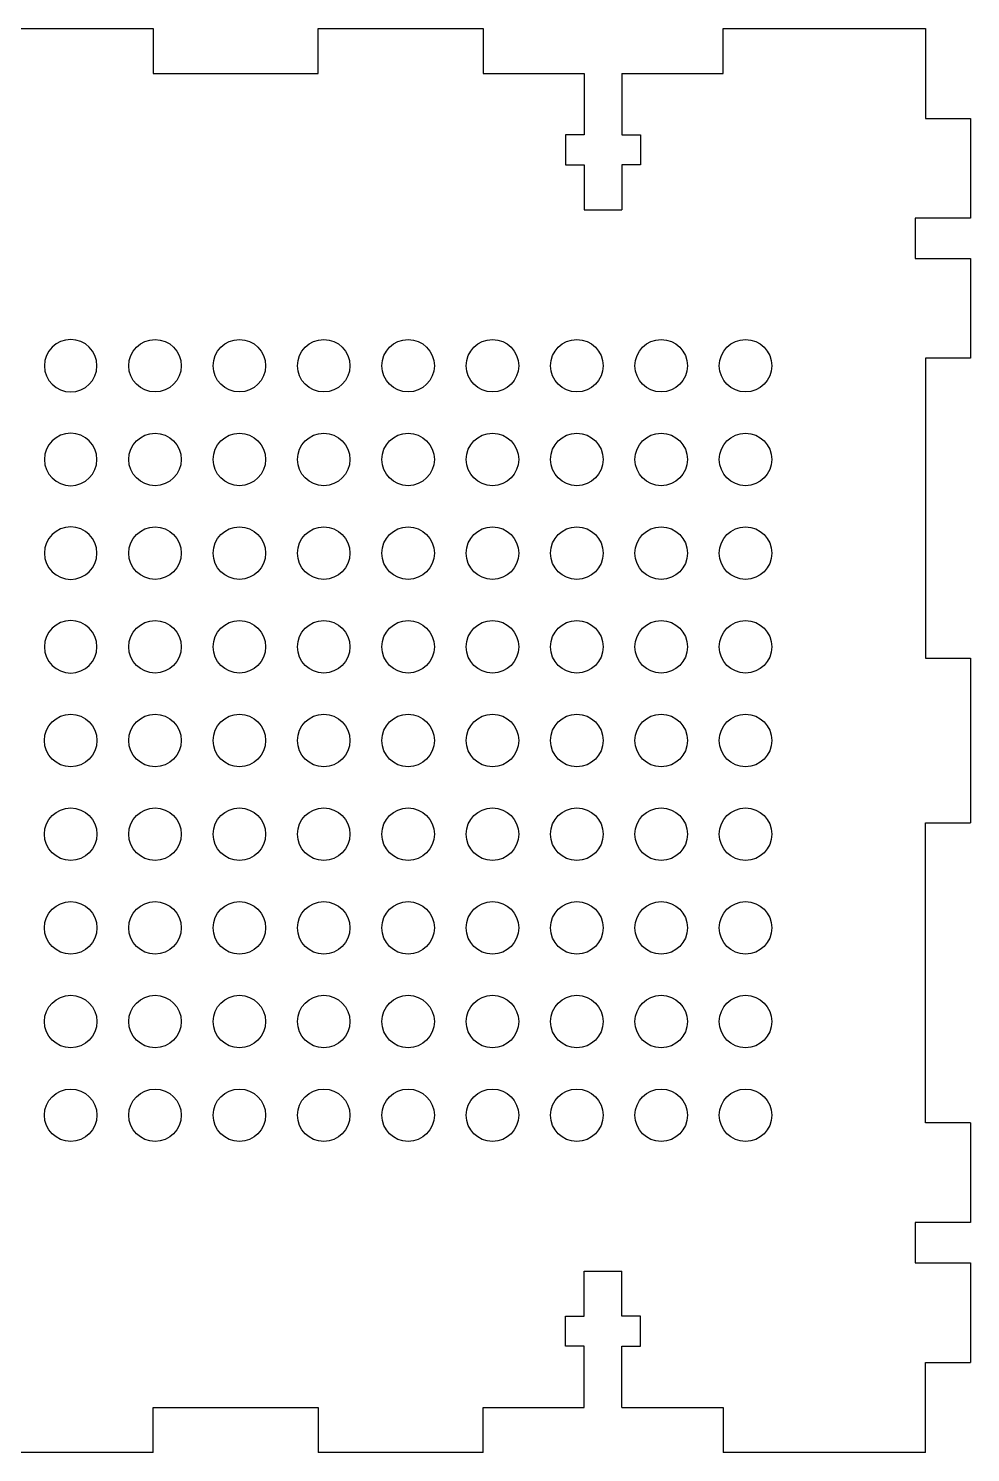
# Model space of a CAD drawing. Extents: x 10 to 830, y 11 to 572.
# Drawn here: x 67.2 to 130, y 476.5 to 571.5 of the extents above; entities that cross this region are included whole.
import ezdxf

# ---------------------------------------------------------------- set-up
doc = ezdxf.new("R2010")
doc.units = 0
doc.layers.add('LAYER_1', color=7, linetype='CONTINUOUS')

# ---------------------------------------------------------------- blocks, each defined once
blk = doc.blocks.new('BLOCK_4')
at = {"layer": 'LAYER_1', "color": 7}
for points in [[(64.5, 571.5), (75.5, 571.5)], [(75.5, 571.5), (75.5, 568.5)], [(86.5, 568.5), (86.5, 571.5)], [(86.5, 571.5), (97.5, 571.5)], [(97.5, 571.5), (97.5, 568.5)], [(113.5, 568.5), (113.5, 571.5)], [(113.5, 571.5), (127, 571.5)], [(127, 571.5), (127, 565.5)], [(75.5, 568.5), (86.5, 568.5)], [(97.5, 568.5), (104.25, 568.5)], [(104.25, 568.5), (104.25, 564.4)], [(106.75, 568.5), (106.75, 564.4)], [(106.75, 568.5), (113.5, 568.5)], [(127, 565.5), (130, 565.5)], [(130, 565.5), (130, 558.85)], [(104.25, 564.4), (103, 564.4)], [(103, 564.4), (103, 562.4)], [(106.75, 564.4), (108, 564.4)], [(108, 564.4), (108, 562.4)], [(103, 562.4), (104.25, 562.4)], [(104.25, 562.4), (104.25, 559.4)], [(106.75, 562.4), (106.75, 559.4)], [(108, 562.4), (106.75, 562.4)], [(104.25, 559.4), (106.75, 559.4)], [(126.3, 558.85), (126.3, 556.15)], [(130, 558.85), (126.3, 558.85)], [(126.3, 556.15), (130, 556.15)], [(130, 556.15), (130, 549.5)], [(127, 549.5), (127, 529.5)], [(130, 549.5), (127, 549.5)], [(127, 529.5), (130, 529.5)], [(130, 529.5), (130, 518.5)], [(127, 498.5), (127, 518.5)], [(127, 518.5), (130, 518.5)], [(130, 498.5), (127, 498.5)], [(130, 498.5), (130, 491.85)], [(126.3, 491.85), (126.3, 489.15)], [(130, 491.85), (126.3, 491.85)], [(104.25, 485.6), (104.25, 488.6)], [(104.25, 488.6), (106.75, 488.6)], [(106.75, 485.6), (106.75, 488.6)], [(126.3, 489.15), (130, 489.15)], [(130, 489.15), (130, 482.5)], [(103, 483.6), (103, 485.6)], [(103, 485.6), (104.25, 485.6)], [(108, 485.6), (106.75, 485.6)], [(108, 483.6), (108, 485.6)], [(104.25, 483.6), (103, 483.6)], [(104.25, 479.5), (104.25, 483.6)], [(106.75, 483.6), (108, 483.6)], [(106.75, 479.5), (106.75, 483.6)], [(127, 476.5), (127, 482.5)], [(127, 482.5), (130, 482.5)], [(75.5, 476.5), (75.5, 479.5)], [(75.5, 479.5), (86.5, 479.5)], [(86.5, 479.5), (86.5, 476.5)], [(97.5, 476.5), (97.5, 479.5)], [(97.5, 479.5), (104.25, 479.5)], [(106.75, 479.5), (113.5, 479.5)], [(113.5, 479.5), (113.5, 476.5)], [(75.5, 476.5), (64.5, 476.5)], [(97.5, 476.5), (86.5, 476.5)], [(127, 476.5), (113.5, 476.5)]]:
    blk.add_lwpolyline(points, dxfattribs=at)
for points, knots in [([(71.75, 549), (71.75, 549.967), (70.967, 550.75), (70, 550.75), (69.034, 550.75), (68.25, 549.967), (68.25, 549)], [0, 0, 0, 0, 1, 1, 1, 2, 2, 2, 2]), ([(75.625, 550.75), (74.659, 550.75), (73.875, 549.967), (73.875, 549), (73.875, 548.034), (74.659, 547.25), (75.625, 547.25), (76.592, 547.25), (77.375, 548.034), (77.375, 549), (77.375, 549.967), (76.592, 550.75), (75.625, 550.75)], [0, 0, 0, 0, 1, 1, 1, 2, 2, 2, 3, 3, 3, 4, 4, 4, 4]), ([(81.25, 550.75), (80.284, 550.75), (79.5, 549.967), (79.5, 549), (79.5, 548.034), (80.284, 547.25), (81.25, 547.25), (82.217, 547.25), (83, 548.034), (83, 549), (83, 549.967), (82.217, 550.75), (81.25, 550.75)], [0, 0, 0, 0, 1, 1, 1, 2, 2, 2, 3, 3, 3, 4, 4, 4, 4]), ([(86.875, 550.75), (85.909, 550.75), (85.125, 549.967), (85.125, 549), (85.125, 548.034), (85.909, 547.25), (86.875, 547.25), (87.841, 547.25), (88.625, 548.034), (88.625, 549), (88.625, 549.967), (87.841, 550.75), (86.875, 550.75)], [0, 0, 0, 0, 1, 1, 1, 2, 2, 2, 3, 3, 3, 4, 4, 4, 4]), ([(92.5, 550.75), (91.534, 550.75), (90.75, 549.967), (90.75, 549), (90.75, 548.034), (91.534, 547.25), (92.5, 547.25), (93.466, 547.25), (94.25, 548.034), (94.25, 549), (94.25, 549.967), (93.466, 550.75), (92.5, 550.75)], [0, 0, 0, 0, 1, 1, 1, 2, 2, 2, 3, 3, 3, 4, 4, 4, 4]), ([(98.125, 550.75), (97.159, 550.75), (96.375, 549.967), (96.375, 549), (96.375, 548.034), (97.159, 547.25), (98.125, 547.25), (99.092, 547.25), (99.875, 548.034), (99.875, 549), (99.875, 549.967), (99.092, 550.75), (98.125, 550.75)], [0, 0, 0, 0, 1, 1, 1, 2, 2, 2, 3, 3, 3, 4, 4, 4, 4]), ([(103.75, 550.75), (102.784, 550.75), (102, 549.967), (102, 549), (102, 548.034), (102.784, 547.25), (103.75, 547.25), (104.717, 547.25), (105.5, 548.034), (105.5, 549), (105.5, 549.967), (104.717, 550.75), (103.75, 550.75)], [0, 0, 0, 0, 1, 1, 1, 2, 2, 2, 3, 3, 3, 4, 4, 4, 4]), ([(109.375, 550.75), (108.409, 550.75), (107.625, 549.967), (107.625, 549), (107.625, 548.034), (108.409, 547.25), (109.375, 547.25), (110.342, 547.25), (111.125, 548.034), (111.125, 549), (111.125, 549.967), (110.342, 550.75), (109.375, 550.75)], [0, 0, 0, 0, 1, 1, 1, 2, 2, 2, 3, 3, 3, 4, 4, 4, 4]), ([(115, 550.75), (114.034, 550.75), (113.25, 549.967), (113.25, 549), (113.25, 548.034), (114.034, 547.25), (115, 547.25), (115.967, 547.25), (116.75, 548.034), (116.75, 549), (116.75, 549.967), (115.967, 550.75), (115, 550.75)], [0, 0, 0, 0, 1, 1, 1, 2, 2, 2, 3, 3, 3, 4, 4, 4, 4]), ([(68.25, 549), (68.25, 548.034), (69.034, 547.25), (70, 547.25), (70.967, 547.25), (71.75, 548.034), (71.75, 549)], [0, 0, 0, 0, 1, 1, 1, 2, 2, 2, 2]), ([(71.75, 542.75), (71.75, 543.717), (70.967, 544.5), (70, 544.5), (69.034, 544.5), (68.25, 543.717), (68.25, 542.75)], [0, 0, 0, 0, 1, 1, 1, 2, 2, 2, 2]), ([(75.625, 544.5), (74.659, 544.5), (73.875, 543.717), (73.875, 542.75), (73.875, 541.784), (74.659, 541), (75.625, 541), (76.592, 541), (77.375, 541.784), (77.375, 542.75), (77.375, 543.717), (76.592, 544.5), (75.625, 544.5)], [0, 0, 0, 0, 1, 1, 1, 2, 2, 2, 3, 3, 3, 4, 4, 4, 4]), ([(81.25, 544.5), (80.284, 544.5), (79.5, 543.717), (79.5, 542.75), (79.5, 541.784), (80.284, 541), (81.25, 541), (82.217, 541), (83, 541.784), (83, 542.75), (83, 543.717), (82.217, 544.5), (81.25, 544.5)], [0, 0, 0, 0, 1, 1, 1, 2, 2, 2, 3, 3, 3, 4, 4, 4, 4]), ([(86.875, 544.5), (85.909, 544.5), (85.125, 543.717), (85.125, 542.75), (85.125, 541.784), (85.909, 541), (86.875, 541), (87.841, 541), (88.625, 541.784), (88.625, 542.75), (88.625, 543.717), (87.841, 544.5), (86.875, 544.5)], [0, 0, 0, 0, 1, 1, 1, 2, 2, 2, 3, 3, 3, 4, 4, 4, 4]), ([(92.5, 544.5), (91.534, 544.5), (90.75, 543.717), (90.75, 542.75), (90.75, 541.784), (91.534, 541), (92.5, 541), (93.466, 541), (94.25, 541.784), (94.25, 542.75), (94.25, 543.717), (93.466, 544.5), (92.5, 544.5)], [0, 0, 0, 0, 1, 1, 1, 2, 2, 2, 3, 3, 3, 4, 4, 4, 4]), ([(98.125, 544.5), (97.159, 544.5), (96.375, 543.717), (96.375, 542.75), (96.375, 541.784), (97.159, 541), (98.125, 541), (99.092, 541), (99.875, 541.784), (99.875, 542.75), (99.875, 543.717), (99.092, 544.5), (98.125, 544.5)], [0, 0, 0, 0, 1, 1, 1, 2, 2, 2, 3, 3, 3, 4, 4, 4, 4]), ([(103.75, 544.5), (102.784, 544.5), (102, 543.717), (102, 542.75), (102, 541.784), (102.784, 541), (103.75, 541), (104.717, 541), (105.5, 541.784), (105.5, 542.75), (105.5, 543.717), (104.717, 544.5), (103.75, 544.5)], [0, 0, 0, 0, 1, 1, 1, 2, 2, 2, 3, 3, 3, 4, 4, 4, 4]), ([(109.375, 544.5), (108.409, 544.5), (107.625, 543.717), (107.625, 542.75), (107.625, 541.784), (108.409, 541), (109.375, 541), (110.342, 541), (111.125, 541.784), (111.125, 542.75), (111.125, 543.717), (110.342, 544.5), (109.375, 544.5)], [0, 0, 0, 0, 1, 1, 1, 2, 2, 2, 3, 3, 3, 4, 4, 4, 4]), ([(115, 544.5), (114.034, 544.5), (113.25, 543.717), (113.25, 542.75), (113.25, 541.784), (114.034, 541), (115, 541), (115.967, 541), (116.75, 541.784), (116.75, 542.75), (116.75, 543.717), (115.967, 544.5), (115, 544.5)], [0, 0, 0, 0, 1, 1, 1, 2, 2, 2, 3, 3, 3, 4, 4, 4, 4]), ([(68.25, 542.75), (68.25, 541.784), (69.034, 541), (70, 541), (70.967, 541), (71.75, 541.784), (71.75, 542.75)], [0, 0, 0, 0, 1, 1, 1, 2, 2, 2, 2]), ([(71.75, 536.5), (71.75, 537.467), (70.967, 538.25), (70, 538.25), (69.034, 538.25), (68.25, 537.467), (68.25, 536.5)], [0, 0, 0, 0, 1, 1, 1, 2, 2, 2, 2]), ([(75.625, 538.25), (74.659, 538.25), (73.875, 537.467), (73.875, 536.5), (73.875, 535.534), (74.659, 534.75), (75.625, 534.75), (76.592, 534.75), (77.375, 535.534), (77.375, 536.5), (77.375, 537.467), (76.592, 538.25), (75.625, 538.25)], [0, 0, 0, 0, 1, 1, 1, 2, 2, 2, 3, 3, 3, 4, 4, 4, 4]), ([(81.25, 538.25), (80.284, 538.25), (79.5, 537.467), (79.5, 536.5), (79.5, 535.534), (80.284, 534.75), (81.25, 534.75), (82.217, 534.75), (83, 535.534), (83, 536.5), (83, 537.467), (82.217, 538.25), (81.25, 538.25)], [0, 0, 0, 0, 1, 1, 1, 2, 2, 2, 3, 3, 3, 4, 4, 4, 4]), ([(86.875, 538.25), (85.909, 538.25), (85.125, 537.467), (85.125, 536.5), (85.125, 535.534), (85.909, 534.75), (86.875, 534.75), (87.841, 534.75), (88.625, 535.534), (88.625, 536.5), (88.625, 537.467), (87.841, 538.25), (86.875, 538.25)], [0, 0, 0, 0, 1, 1, 1, 2, 2, 2, 3, 3, 3, 4, 4, 4, 4]), ([(92.5, 538.25), (91.534, 538.25), (90.75, 537.467), (90.75, 536.5), (90.75, 535.534), (91.534, 534.75), (92.5, 534.75), (93.466, 534.75), (94.25, 535.534), (94.25, 536.5), (94.25, 537.467), (93.466, 538.25), (92.5, 538.25)], [0, 0, 0, 0, 1, 1, 1, 2, 2, 2, 3, 3, 3, 4, 4, 4, 4]), ([(98.125, 538.25), (97.159, 538.25), (96.375, 537.467), (96.375, 536.5), (96.375, 535.534), (97.159, 534.75), (98.125, 534.75), (99.092, 534.75), (99.875, 535.534), (99.875, 536.5), (99.875, 537.467), (99.092, 538.25), (98.125, 538.25)], [0, 0, 0, 0, 1, 1, 1, 2, 2, 2, 3, 3, 3, 4, 4, 4, 4]), ([(103.75, 538.25), (102.784, 538.25), (102, 537.467), (102, 536.5), (102, 535.534), (102.784, 534.75), (103.75, 534.75), (104.717, 534.75), (105.5, 535.534), (105.5, 536.5), (105.5, 537.467), (104.717, 538.25), (103.75, 538.25)], [0, 0, 0, 0, 1, 1, 1, 2, 2, 2, 3, 3, 3, 4, 4, 4, 4]), ([(109.375, 538.25), (108.409, 538.25), (107.625, 537.467), (107.625, 536.5), (107.625, 535.534), (108.409, 534.75), (109.375, 534.75), (110.342, 534.75), (111.125, 535.534), (111.125, 536.5), (111.125, 537.467), (110.342, 538.25), (109.375, 538.25)], [0, 0, 0, 0, 1, 1, 1, 2, 2, 2, 3, 3, 3, 4, 4, 4, 4]), ([(115, 538.25), (114.034, 538.25), (113.25, 537.467), (113.25, 536.5), (113.25, 535.534), (114.034, 534.75), (115, 534.75), (115.967, 534.75), (116.75, 535.534), (116.75, 536.5), (116.75, 537.467), (115.967, 538.25), (115, 538.25)], [0, 0, 0, 0, 1, 1, 1, 2, 2, 2, 3, 3, 3, 4, 4, 4, 4]), ([(68.25, 536.5), (68.25, 535.534), (69.034, 534.75), (70, 534.75), (70.967, 534.75), (71.75, 535.534), (71.75, 536.5)], [0, 0, 0, 0, 1, 1, 1, 2, 2, 2, 2]), ([(71.75, 530.25), (71.75, 531.217), (70.967, 532), (70, 532), (69.034, 532), (68.25, 531.217), (68.25, 530.25)], [0, 0, 0, 0, 1, 1, 1, 2, 2, 2, 2]), ([(75.625, 532), (74.659, 532), (73.875, 531.217), (73.875, 530.25), (73.875, 529.284), (74.659, 528.5), (75.625, 528.5), (76.592, 528.5), (77.375, 529.284), (77.375, 530.25), (77.375, 531.217), (76.592, 532), (75.625, 532)], [0, 0, 0, 0, 1, 1, 1, 2, 2, 2, 3, 3, 3, 4, 4, 4, 4]), ([(81.25, 532), (80.284, 532), (79.5, 531.217), (79.5, 530.25), (79.5, 529.284), (80.284, 528.5), (81.25, 528.5), (82.217, 528.5), (83, 529.284), (83, 530.25), (83, 531.217), (82.217, 532), (81.25, 532)], [0, 0, 0, 0, 1, 1, 1, 2, 2, 2, 3, 3, 3, 4, 4, 4, 4]), ([(86.875, 532), (85.909, 532), (85.125, 531.217), (85.125, 530.25), (85.125, 529.284), (85.909, 528.5), (86.875, 528.5), (87.841, 528.5), (88.625, 529.284), (88.625, 530.25), (88.625, 531.217), (87.841, 532), (86.875, 532)], [0, 0, 0, 0, 1, 1, 1, 2, 2, 2, 3, 3, 3, 4, 4, 4, 4]), ([(92.5, 532), (91.534, 532), (90.75, 531.217), (90.75, 530.25), (90.75, 529.284), (91.534, 528.5), (92.5, 528.5), (93.466, 528.5), (94.25, 529.284), (94.25, 530.25), (94.25, 531.217), (93.466, 532), (92.5, 532)], [0, 0, 0, 0, 1, 1, 1, 2, 2, 2, 3, 3, 3, 4, 4, 4, 4]), ([(98.125, 532), (97.159, 532), (96.375, 531.217), (96.375, 530.25), (96.375, 529.284), (97.159, 528.5), (98.125, 528.5), (99.092, 528.5), (99.875, 529.284), (99.875, 530.25), (99.875, 531.217), (99.092, 532), (98.125, 532)], [0, 0, 0, 0, 1, 1, 1, 2, 2, 2, 3, 3, 3, 4, 4, 4, 4]), ([(103.75, 532), (102.784, 532), (102, 531.217), (102, 530.25), (102, 529.284), (102.784, 528.5), (103.75, 528.5), (104.717, 528.5), (105.5, 529.284), (105.5, 530.25), (105.5, 531.217), (104.717, 532), (103.75, 532)], [0, 0, 0, 0, 1, 1, 1, 2, 2, 2, 3, 3, 3, 4, 4, 4, 4]), ([(109.375, 532), (108.409, 532), (107.625, 531.217), (107.625, 530.25), (107.625, 529.284), (108.409, 528.5), (109.375, 528.5), (110.342, 528.5), (111.125, 529.284), (111.125, 530.25), (111.125, 531.217), (110.342, 532), (109.375, 532)], [0, 0, 0, 0, 1, 1, 1, 2, 2, 2, 3, 3, 3, 4, 4, 4, 4]), ([(115, 532), (114.034, 532), (113.25, 531.217), (113.25, 530.25), (113.25, 529.284), (114.034, 528.5), (115, 528.5), (115.967, 528.5), (116.75, 529.284), (116.75, 530.25), (116.75, 531.217), (115.967, 532), (115, 532)], [0, 0, 0, 0, 1, 1, 1, 2, 2, 2, 3, 3, 3, 4, 4, 4, 4]), ([(68.25, 530.25), (68.25, 529.284), (69.034, 528.5), (70, 528.5), (70.967, 528.5), (71.75, 529.284), (71.75, 530.25)], [0, 0, 0, 0, 1, 1, 1, 2, 2, 2, 2]), ([(68.25, 524), (68.25, 524.967), (69.034, 525.75), (70, 525.75), (70.967, 525.75), (71.75, 524.967), (71.75, 524)], [0, 0, 0, 0, 1, 1, 1, 2, 2, 2, 2]), ([(75.625, 525.75), (74.659, 525.75), (73.875, 524.967), (73.875, 524), (73.875, 523.034), (74.659, 522.25), (75.625, 522.25), (76.592, 522.25), (77.375, 523.034), (77.375, 524), (77.375, 524.967), (76.592, 525.75), (75.625, 525.75)], [0, 0, 0, 0, 1, 1, 1, 2, 2, 2, 3, 3, 3, 4, 4, 4, 4]), ([(81.25, 525.75), (80.284, 525.75), (79.5, 524.967), (79.5, 524), (79.5, 523.034), (80.284, 522.25), (81.25, 522.25), (82.217, 522.25), (83, 523.034), (83, 524), (83, 524.967), (82.217, 525.75), (81.25, 525.75)], [0, 0, 0, 0, 1, 1, 1, 2, 2, 2, 3, 3, 3, 4, 4, 4, 4]), ([(86.875, 525.75), (85.909, 525.75), (85.125, 524.967), (85.125, 524), (85.125, 523.034), (85.909, 522.25), (86.875, 522.25), (87.841, 522.25), (88.625, 523.034), (88.625, 524), (88.625, 524.967), (87.841, 525.75), (86.875, 525.75)], [0, 0, 0, 0, 1, 1, 1, 2, 2, 2, 3, 3, 3, 4, 4, 4, 4]), ([(92.5, 525.75), (91.534, 525.75), (90.75, 524.967), (90.75, 524), (90.75, 523.034), (91.534, 522.25), (92.5, 522.25), (93.466, 522.25), (94.25, 523.034), (94.25, 524), (94.25, 524.967), (93.466, 525.75), (92.5, 525.75)], [0, 0, 0, 0, 1, 1, 1, 2, 2, 2, 3, 3, 3, 4, 4, 4, 4]), ([(98.125, 525.75), (97.159, 525.75), (96.375, 524.967), (96.375, 524), (96.375, 523.034), (97.159, 522.25), (98.125, 522.25), (99.092, 522.25), (99.875, 523.034), (99.875, 524), (99.875, 524.967), (99.092, 525.75), (98.125, 525.75)], [0, 0, 0, 0, 1, 1, 1, 2, 2, 2, 3, 3, 3, 4, 4, 4, 4]), ([(103.75, 525.75), (102.784, 525.75), (102, 524.967), (102, 524), (102, 523.034), (102.784, 522.25), (103.75, 522.25), (104.717, 522.25), (105.5, 523.034), (105.5, 524), (105.5, 524.967), (104.717, 525.75), (103.75, 525.75)], [0, 0, 0, 0, 1, 1, 1, 2, 2, 2, 3, 3, 3, 4, 4, 4, 4]), ([(109.375, 525.75), (108.409, 525.75), (107.625, 524.967), (107.625, 524), (107.625, 523.034), (108.409, 522.25), (109.375, 522.25), (110.342, 522.25), (111.125, 523.034), (111.125, 524), (111.125, 524.967), (110.342, 525.75), (109.375, 525.75)], [0, 0, 0, 0, 1, 1, 1, 2, 2, 2, 3, 3, 3, 4, 4, 4, 4]), ([(115, 525.75), (114.034, 525.75), (113.25, 524.967), (113.25, 524), (113.25, 523.034), (114.034, 522.25), (115, 522.25), (115.967, 522.25), (116.75, 523.034), (116.75, 524), (116.75, 524.967), (115.967, 525.75), (115, 525.75)], [0, 0, 0, 0, 1, 1, 1, 2, 2, 2, 3, 3, 3, 4, 4, 4, 4]), ([(71.75, 524), (71.75, 523.034), (70.967, 522.25), (70, 522.25), (69.034, 522.25), (68.25, 523.034), (68.25, 524)], [0, 0, 0, 0, 1, 1, 1, 2, 2, 2, 2]), ([(68.25, 517.75), (68.25, 518.717), (69.034, 519.5), (70, 519.5), (70.967, 519.5), (71.75, 518.717), (71.75, 517.75)], [0, 0, 0, 0, 1, 1, 1, 2, 2, 2, 2]), ([(75.625, 519.5), (74.659, 519.5), (73.875, 518.717), (73.875, 517.75), (73.875, 516.784), (74.659, 516), (75.625, 516), (76.592, 516), (77.375, 516.784), (77.375, 517.75), (77.375, 518.717), (76.592, 519.5), (75.625, 519.5)], [0, 0, 0, 0, 1, 1, 1, 2, 2, 2, 3, 3, 3, 4, 4, 4, 4]), ([(81.25, 519.5), (80.284, 519.5), (79.5, 518.717), (79.5, 517.75), (79.5, 516.784), (80.284, 516), (81.25, 516), (82.217, 516), (83, 516.784), (83, 517.75), (83, 518.717), (82.217, 519.5), (81.25, 519.5)], [0, 0, 0, 0, 1, 1, 1, 2, 2, 2, 3, 3, 3, 4, 4, 4, 4]), ([(86.875, 519.5), (85.909, 519.5), (85.125, 518.717), (85.125, 517.75), (85.125, 516.784), (85.909, 516), (86.875, 516), (87.841, 516), (88.625, 516.784), (88.625, 517.75), (88.625, 518.717), (87.841, 519.5), (86.875, 519.5)], [0, 0, 0, 0, 1, 1, 1, 2, 2, 2, 3, 3, 3, 4, 4, 4, 4]), ([(92.5, 519.5), (91.534, 519.5), (90.75, 518.717), (90.75, 517.75), (90.75, 516.784), (91.534, 516), (92.5, 516), (93.466, 516), (94.25, 516.784), (94.25, 517.75), (94.25, 518.717), (93.466, 519.5), (92.5, 519.5)], [0, 0, 0, 0, 1, 1, 1, 2, 2, 2, 3, 3, 3, 4, 4, 4, 4]), ([(98.125, 519.5), (97.159, 519.5), (96.375, 518.717), (96.375, 517.75), (96.375, 516.784), (97.159, 516), (98.125, 516), (99.092, 516), (99.875, 516.784), (99.875, 517.75), (99.875, 518.717), (99.092, 519.5), (98.125, 519.5)], [0, 0, 0, 0, 1, 1, 1, 2, 2, 2, 3, 3, 3, 4, 4, 4, 4]), ([(103.75, 519.5), (102.784, 519.5), (102, 518.717), (102, 517.75), (102, 516.784), (102.784, 516), (103.75, 516), (104.717, 516), (105.5, 516.784), (105.5, 517.75), (105.5, 518.717), (104.717, 519.5), (103.75, 519.5)], [0, 0, 0, 0, 1, 1, 1, 2, 2, 2, 3, 3, 3, 4, 4, 4, 4]), ([(109.375, 519.5), (108.409, 519.5), (107.625, 518.717), (107.625, 517.75), (107.625, 516.784), (108.409, 516), (109.375, 516), (110.342, 516), (111.125, 516.784), (111.125, 517.75), (111.125, 518.717), (110.342, 519.5), (109.375, 519.5)], [0, 0, 0, 0, 1, 1, 1, 2, 2, 2, 3, 3, 3, 4, 4, 4, 4]), ([(115, 519.5), (114.034, 519.5), (113.25, 518.717), (113.25, 517.75), (113.25, 516.784), (114.034, 516), (115, 516), (115.967, 516), (116.75, 516.784), (116.75, 517.75), (116.75, 518.717), (115.967, 519.5), (115, 519.5)], [0, 0, 0, 0, 1, 1, 1, 2, 2, 2, 3, 3, 3, 4, 4, 4, 4]), ([(71.75, 517.75), (71.75, 516.784), (70.967, 516), (70, 516), (69.034, 516), (68.25, 516.784), (68.25, 517.75)], [0, 0, 0, 0, 1, 1, 1, 2, 2, 2, 2]), ([(68.25, 511.5), (68.25, 512.467), (69.034, 513.25), (70, 513.25), (70.967, 513.25), (71.75, 512.467), (71.75, 511.5)], [0, 0, 0, 0, 1, 1, 1, 2, 2, 2, 2]), ([(75.625, 513.25), (74.659, 513.25), (73.875, 512.467), (73.875, 511.5), (73.875, 510.534), (74.659, 509.75), (75.625, 509.75), (76.592, 509.75), (77.375, 510.534), (77.375, 511.5), (77.375, 512.467), (76.592, 513.25), (75.625, 513.25)], [0, 0, 0, 0, 1, 1, 1, 2, 2, 2, 3, 3, 3, 4, 4, 4, 4]), ([(81.25, 513.25), (80.284, 513.25), (79.5, 512.467), (79.5, 511.5), (79.5, 510.534), (80.284, 509.75), (81.25, 509.75), (82.217, 509.75), (83, 510.534), (83, 511.5), (83, 512.467), (82.217, 513.25), (81.25, 513.25)], [0, 0, 0, 0, 1, 1, 1, 2, 2, 2, 3, 3, 3, 4, 4, 4, 4]), ([(86.875, 513.25), (85.909, 513.25), (85.125, 512.467), (85.125, 511.5), (85.125, 510.534), (85.909, 509.75), (86.875, 509.75), (87.841, 509.75), (88.625, 510.534), (88.625, 511.5), (88.625, 512.467), (87.841, 513.25), (86.875, 513.25)], [0, 0, 0, 0, 1, 1, 1, 2, 2, 2, 3, 3, 3, 4, 4, 4, 4]), ([(92.5, 513.25), (91.534, 513.25), (90.75, 512.467), (90.75, 511.5), (90.75, 510.534), (91.534, 509.75), (92.5, 509.75), (93.466, 509.75), (94.25, 510.534), (94.25, 511.5), (94.25, 512.467), (93.466, 513.25), (92.5, 513.25)], [0, 0, 0, 0, 1, 1, 1, 2, 2, 2, 3, 3, 3, 4, 4, 4, 4]), ([(98.125, 513.25), (97.159, 513.25), (96.375, 512.467), (96.375, 511.5), (96.375, 510.534), (97.159, 509.75), (98.125, 509.75), (99.092, 509.75), (99.875, 510.534), (99.875, 511.5), (99.875, 512.467), (99.092, 513.25), (98.125, 513.25)], [0, 0, 0, 0, 1, 1, 1, 2, 2, 2, 3, 3, 3, 4, 4, 4, 4]), ([(103.75, 513.25), (102.784, 513.25), (102, 512.467), (102, 511.5), (102, 510.534), (102.784, 509.75), (103.75, 509.75), (104.717, 509.75), (105.5, 510.534), (105.5, 511.5), (105.5, 512.467), (104.717, 513.25), (103.75, 513.25)], [0, 0, 0, 0, 1, 1, 1, 2, 2, 2, 3, 3, 3, 4, 4, 4, 4]), ([(109.375, 513.25), (108.409, 513.25), (107.625, 512.467), (107.625, 511.5), (107.625, 510.534), (108.409, 509.75), (109.375, 509.75), (110.342, 509.75), (111.125, 510.534), (111.125, 511.5), (111.125, 512.467), (110.342, 513.25), (109.375, 513.25)], [0, 0, 0, 0, 1, 1, 1, 2, 2, 2, 3, 3, 3, 4, 4, 4, 4]), ([(115, 513.25), (114.034, 513.25), (113.25, 512.467), (113.25, 511.5), (113.25, 510.534), (114.034, 509.75), (115, 509.75), (115.967, 509.75), (116.75, 510.534), (116.75, 511.5), (116.75, 512.467), (115.967, 513.25), (115, 513.25)], [0, 0, 0, 0, 1, 1, 1, 2, 2, 2, 3, 3, 3, 4, 4, 4, 4]), ([(71.75, 511.5), (71.75, 510.534), (70.967, 509.75), (70, 509.75), (69.034, 509.75), (68.25, 510.534), (68.25, 511.5)], [0, 0, 0, 0, 1, 1, 1, 2, 2, 2, 2]), ([(68.25, 505.25), (68.25, 506.217), (69.034, 507), (70, 507), (70.967, 507), (71.75, 506.217), (71.75, 505.25)], [0, 0, 0, 0, 1, 1, 1, 2, 2, 2, 2]), ([(75.625, 507), (74.659, 507), (73.875, 506.217), (73.875, 505.25), (73.875, 504.284), (74.659, 503.5), (75.625, 503.5), (76.592, 503.5), (77.375, 504.284), (77.375, 505.25), (77.375, 506.217), (76.592, 507), (75.625, 507)], [0, 0, 0, 0, 1, 1, 1, 2, 2, 2, 3, 3, 3, 4, 4, 4, 4]), ([(81.25, 507), (80.284, 507), (79.5, 506.217), (79.5, 505.25), (79.5, 504.284), (80.284, 503.5), (81.25, 503.5), (82.217, 503.5), (83, 504.284), (83, 505.25), (83, 506.217), (82.217, 507), (81.25, 507)], [0, 0, 0, 0, 1, 1, 1, 2, 2, 2, 3, 3, 3, 4, 4, 4, 4]), ([(86.875, 507), (85.909, 507), (85.125, 506.217), (85.125, 505.25), (85.125, 504.284), (85.909, 503.5), (86.875, 503.5), (87.841, 503.5), (88.625, 504.284), (88.625, 505.25), (88.625, 506.217), (87.841, 507), (86.875, 507)], [0, 0, 0, 0, 1, 1, 1, 2, 2, 2, 3, 3, 3, 4, 4, 4, 4]), ([(92.5, 507), (91.534, 507), (90.75, 506.217), (90.75, 505.25), (90.75, 504.284), (91.534, 503.5), (92.5, 503.5), (93.466, 503.5), (94.25, 504.284), (94.25, 505.25), (94.25, 506.217), (93.466, 507), (92.5, 507)], [0, 0, 0, 0, 1, 1, 1, 2, 2, 2, 3, 3, 3, 4, 4, 4, 4]), ([(98.125, 507), (97.159, 507), (96.375, 506.217), (96.375, 505.25), (96.375, 504.284), (97.159, 503.5), (98.125, 503.5), (99.092, 503.5), (99.875, 504.284), (99.875, 505.25), (99.875, 506.217), (99.092, 507), (98.125, 507)], [0, 0, 0, 0, 1, 1, 1, 2, 2, 2, 3, 3, 3, 4, 4, 4, 4]), ([(103.75, 507), (102.784, 507), (102, 506.217), (102, 505.25), (102, 504.284), (102.784, 503.5), (103.75, 503.5), (104.717, 503.5), (105.5, 504.284), (105.5, 505.25), (105.5, 506.217), (104.717, 507), (103.75, 507)], [0, 0, 0, 0, 1, 1, 1, 2, 2, 2, 3, 3, 3, 4, 4, 4, 4]), ([(109.375, 507), (108.409, 507), (107.625, 506.217), (107.625, 505.25), (107.625, 504.284), (108.409, 503.5), (109.375, 503.5), (110.342, 503.5), (111.125, 504.284), (111.125, 505.25), (111.125, 506.217), (110.342, 507), (109.375, 507)], [0, 0, 0, 0, 1, 1, 1, 2, 2, 2, 3, 3, 3, 4, 4, 4, 4]), ([(115, 507), (114.034, 507), (113.25, 506.217), (113.25, 505.25), (113.25, 504.284), (114.034, 503.5), (115, 503.5), (115.967, 503.5), (116.75, 504.284), (116.75, 505.25), (116.75, 506.217), (115.967, 507), (115, 507)], [0, 0, 0, 0, 1, 1, 1, 2, 2, 2, 3, 3, 3, 4, 4, 4, 4]), ([(71.75, 505.25), (71.75, 504.284), (70.967, 503.5), (70, 503.5), (69.034, 503.5), (68.25, 504.284), (68.25, 505.25)], [0, 0, 0, 0, 1, 1, 1, 2, 2, 2, 2]), ([(68.25, 499), (68.25, 499.967), (69.034, 500.75), (70, 500.75), (70.967, 500.75), (71.75, 499.967), (71.75, 499)], [0, 0, 0, 0, 1, 1, 1, 2, 2, 2, 2]), ([(75.625, 500.75), (74.659, 500.75), (73.875, 499.967), (73.875, 499), (73.875, 498.034), (74.659, 497.25), (75.625, 497.25), (76.592, 497.25), (77.375, 498.034), (77.375, 499), (77.375, 499.967), (76.592, 500.75), (75.625, 500.75)], [0, 0, 0, 0, 1, 1, 1, 2, 2, 2, 3, 3, 3, 4, 4, 4, 4]), ([(81.25, 500.75), (80.284, 500.75), (79.5, 499.967), (79.5, 499), (79.5, 498.034), (80.284, 497.25), (81.25, 497.25), (82.217, 497.25), (83, 498.034), (83, 499), (83, 499.967), (82.217, 500.75), (81.25, 500.75)], [0, 0, 0, 0, 1, 1, 1, 2, 2, 2, 3, 3, 3, 4, 4, 4, 4]), ([(86.875, 500.75), (85.909, 500.75), (85.125, 499.967), (85.125, 499), (85.125, 498.034), (85.909, 497.25), (86.875, 497.25), (87.841, 497.25), (88.625, 498.034), (88.625, 499), (88.625, 499.967), (87.841, 500.75), (86.875, 500.75)], [0, 0, 0, 0, 1, 1, 1, 2, 2, 2, 3, 3, 3, 4, 4, 4, 4]), ([(92.5, 500.75), (91.534, 500.75), (90.75, 499.967), (90.75, 499), (90.75, 498.034), (91.534, 497.25), (92.5, 497.25), (93.466, 497.25), (94.25, 498.034), (94.25, 499), (94.25, 499.967), (93.466, 500.75), (92.5, 500.75)], [0, 0, 0, 0, 1, 1, 1, 2, 2, 2, 3, 3, 3, 4, 4, 4, 4]), ([(98.125, 500.75), (97.159, 500.75), (96.375, 499.967), (96.375, 499), (96.375, 498.034), (97.159, 497.25), (98.125, 497.25), (99.092, 497.25), (99.875, 498.034), (99.875, 499), (99.875, 499.967), (99.092, 500.75), (98.125, 500.75)], [0, 0, 0, 0, 1, 1, 1, 2, 2, 2, 3, 3, 3, 4, 4, 4, 4]), ([(103.75, 500.75), (102.784, 500.75), (102, 499.967), (102, 499), (102, 498.034), (102.784, 497.25), (103.75, 497.25), (104.717, 497.25), (105.5, 498.034), (105.5, 499), (105.5, 499.967), (104.717, 500.75), (103.75, 500.75)], [0, 0, 0, 0, 1, 1, 1, 2, 2, 2, 3, 3, 3, 4, 4, 4, 4]), ([(109.375, 500.75), (108.409, 500.75), (107.625, 499.967), (107.625, 499), (107.625, 498.034), (108.409, 497.25), (109.375, 497.25), (110.342, 497.25), (111.125, 498.034), (111.125, 499), (111.125, 499.967), (110.342, 500.75), (109.375, 500.75)], [0, 0, 0, 0, 1, 1, 1, 2, 2, 2, 3, 3, 3, 4, 4, 4, 4]), ([(115, 500.75), (114.034, 500.75), (113.25, 499.967), (113.25, 499), (113.25, 498.034), (114.034, 497.25), (115, 497.25), (115.967, 497.25), (116.75, 498.034), (116.75, 499), (116.75, 499.967), (115.967, 500.75), (115, 500.75)], [0, 0, 0, 0, 1, 1, 1, 2, 2, 2, 3, 3, 3, 4, 4, 4, 4]), ([(71.75, 499), (71.75, 498.034), (70.967, 497.25), (70, 497.25), (69.034, 497.25), (68.25, 498.034), (68.25, 499)], [0, 0, 0, 0, 1, 1, 1, 2, 2, 2, 2])]:
    blk.add_open_spline(points, degree=3, knots=knots, dxfattribs=at)
blk = doc.blocks.new('BLOCK_3')
at = {"layer": 'LAYER_1'}
blk.add_blockref('BLOCK_4', (0, 0), dxfattribs=at)

msp = doc.modelspace()

# ---------------------------------------------------------------- block references
at = {"layer": 'LAYER_1'}
msp.add_blockref('BLOCK_3', (0, 0), dxfattribs=at)

doc.saveas('drawing.dxf')
